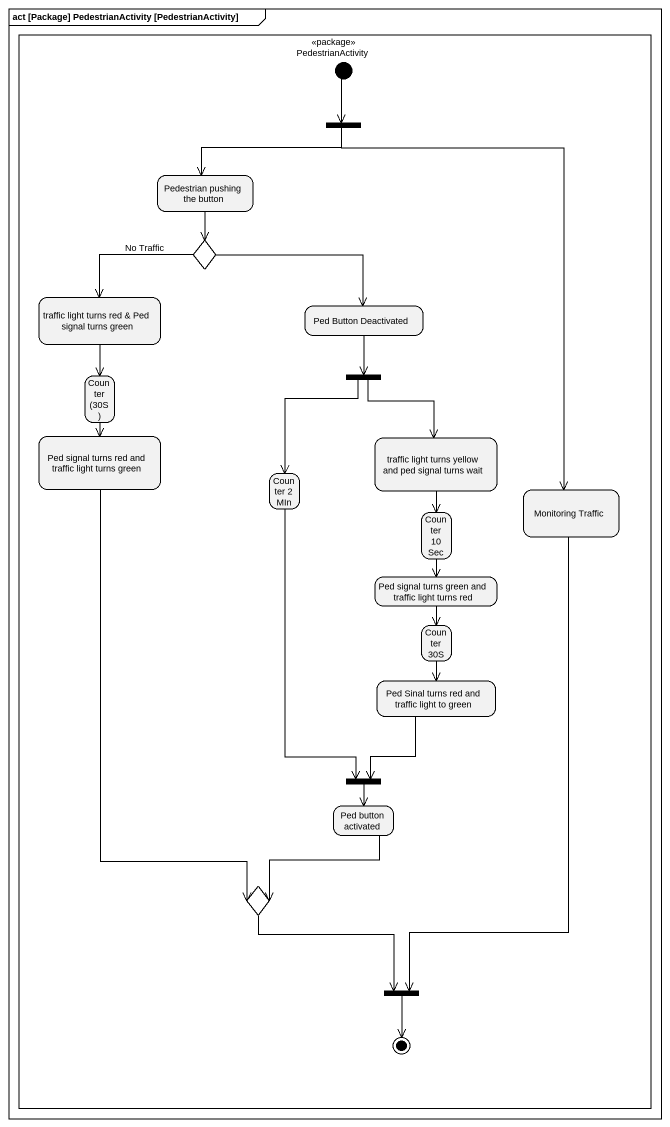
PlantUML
@startuml
mainframe act [Package] PedestrianActivity [PedestrianActivity]
hide empty description
state PedestrianActivity <<package>> {
  state fork1 <<fork>>
  state "Pedestrian pushing the button" as Pedestrian_pushing_the
  state choice1 <<choice>>
  state "traffic light turns red & Ped signal turns green" as traffic_light_turns_red_Ped
  state "Ped Button Deactivated" as Ped_Button_Deactivated
  state "Counter (30S)" as Counter_30S
  state fork2 <<fork>>
  state "Ped signal turns red and traffic light turns green" as Ped_signal_turns_red_and
  state "traffic light turns yellow and ped signal turns wait" as traffic_light_turns_yellow
  state "Counter 2 MIn" as Counter_2_MIn
  state "Monitoring Traffic" as Monitoring_Traffic
  state "Counter 10 Sec" as Counter_10_Sec
  state "Ped signal turns green and traffic light turns red" as Ped_signal_turns_green_and
  state "Counter 30S" as Counter_30S_2
  state "Ped Sinal turns red and traffic light to green" as Ped_Sinal_turns_red_and
  state fork3 <<join>>
  state "Ped button activated" as Ped_button_activated
  state choice2 <<choice>>
  state fork4 <<join>>
  [*] --> fork1
  fork4 --> [*]
}
fork1 -left-> Pedestrian_pushing_the
fork1 --> Monitoring_Traffic
Pedestrian_pushing_the --> choice1
choice1 --> traffic_light_turns_red_Ped : No Traffic
choice1 -right-> Ped_Button_Deactivated
traffic_light_turns_red_Ped --> Counter_30S
Ped_Button_Deactivated --> fork2
Counter_30S --> Ped_signal_turns_red_and
fork2 --> traffic_light_turns_yellow
fork2 --> Counter_2_MIn
Ped_signal_turns_red_and --> choice2
traffic_light_turns_yellow --> Counter_10_Sec
Counter_2_MIn --> fork3
Monitoring_Traffic --> fork4
Counter_10_Sec --> Ped_signal_turns_green_and
Ped_signal_turns_green_and --> Counter_30S_2
Counter_30S_2 --> Ped_Sinal_turns_red_and
Ped_Sinal_turns_red_and --> fork3
fork3 --> Ped_button_activated
Ped_button_activated --> choice2
choice2 --> fork4
@enduml
